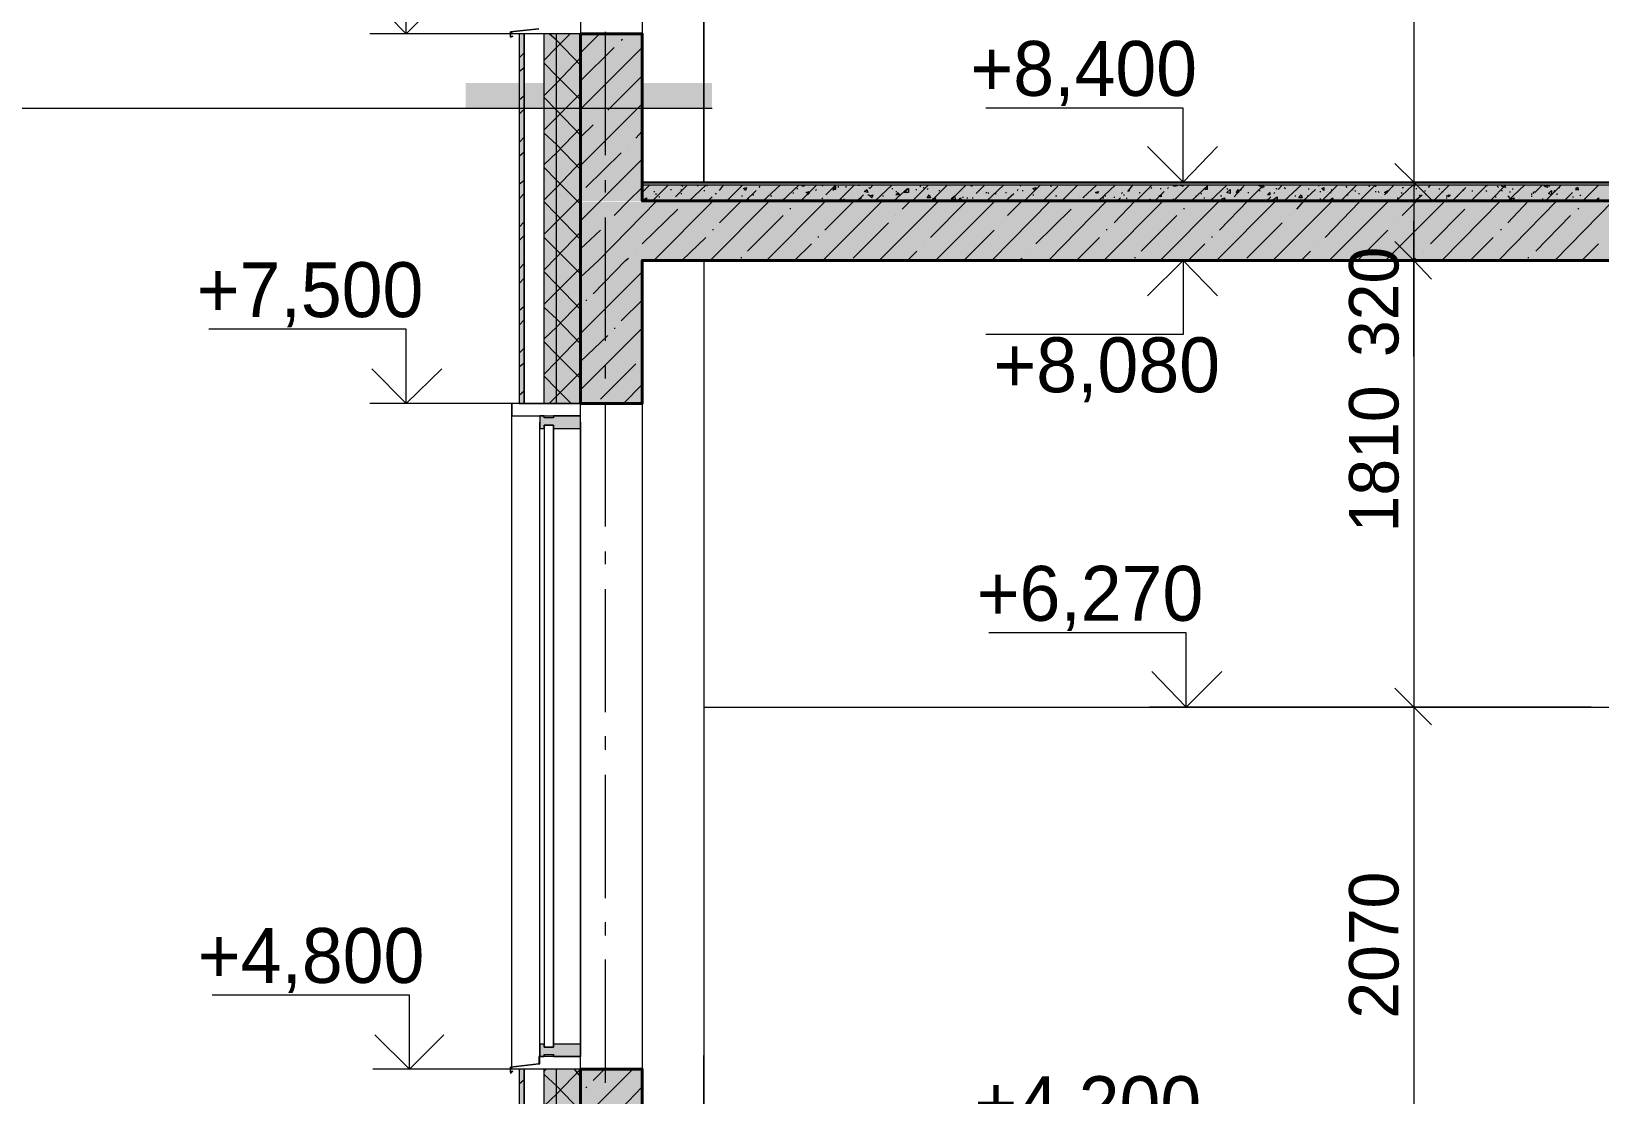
# Model space of a CAD drawing. Header units: millimetres. Extents: x -136833 to 49383, y -8033 to 344618.
# Drawn here: x -105773 to -99415, y 11541 to 15854 of the extents above; entities that cross this region are included whole.
import ezdxf

# ---------------------------------------------------------------- set-up
doc = ezdxf.new("R2010")
doc.units = ezdxf.units.MM
doc.layers.add('PDF _Геометрия', color=7, linetype='Continuous', true_color=0x1d1d1d)
doc.layers.add('PDF _Сплошная заливка', color=7, linetype='Continuous', true_color=0xffffff)
doc.layers.add('PDF _Текст', color=7, linetype='Continuous')

msp = doc.modelspace()

# ---------------------------------------------------------------- hatches: boundary and pattern name
at = {"layer": 'PDF _Сплошная заливка', "transparency": 33554559}
h = msp.add_hatch(color=256, dxfattribs=at)
h.paths.add_polyline_path([(-103775.0957911229, 18543.96904251123), (-103775.0957911229, 20663.2928908367), (-103795.5553173277, 20663.2928908367), (-103795.5553173277, 18543.96904251123)])
h.paths.add_polyline_path([(-103775.0957911229, 7444.859910845268), (-103795.5553173277, 7444.859910845268), (-103795.5553173277, 6894.560831090658), (-103775.0957911229, 6894.560831090658)])
h.paths.add_polyline_path([(-103775.0957911229, 11644.06519635733), (-103795.5553173277, 11644.06519635733), (-103795.5553173277, 10145.5584714871), (-103775.0957911229, 10145.5584714871)])
h.paths.add_polyline_path([(-103775.0957911229, 15843.2704818694), (-103795.5553173277, 15843.2704818694), (-103795.5553173277, 14344.76375699916), (-103775.0957911229, 14344.76375699916)])
h = msp.add_hatch(color=256, dxfattribs=at)
h.paths.add_polyline_path([(-103694.6674640818, 18543.96904251123), (-103643.8706259506, 18543.96904251123), (-103643.8706259506, 20563.1433582262), (-103694.6674640818, 20563.1433582262)])
h.paths.add_polyline_path([(-103643.8706259506, 7444.859910845268), (-103694.6674640818, 7444.859910845268), (-103694.6674640818, 7245.905628164754), (-103643.8706259506, 7245.905628164754)])
h.paths.add_polyline_path([(-103694.6674640818, 10145.5584714871), (-103643.8706259506, 10145.5584714871), (-103643.8706259506, 11644.06519635733), (-103694.6674640818, 11644.06519635733)])
h.paths.add_polyline_path([(-103694.6674640818, 14344.76375699916), (-103643.8706259506, 14344.76375699916), (-103643.8706259506, 15843.2704818694), (-103694.6674640818, 15843.2704818694)])
h = msp.add_hatch(color=256, dxfattribs=at)
h.paths.add_polyline_path([(-103643.8706259506, 18543.96904251123), (-103546.5100195325, 18543.96904251123), (-103546.5100195325, 20563.1433582262), (-103643.8706259506, 20563.1433582262)])
h.paths.add_polyline_path([(-103546.5100195325, 7444.859910845268), (-103643.8706259506, 7444.859910845268), (-103643.8706259506, 7245.905628164754), (-103546.5100195325, 7245.905628164754)])
h.paths.add_polyline_path([(-103643.8706259506, 10145.5584714871), (-103546.5100195325, 10145.5584714871), (-103546.5100195325, 11644.06519635733), (-103643.8706259506, 11644.06519635733)])
h.paths.add_polyline_path([(-103643.8706259506, 14344.76375699916), (-103546.5100195325, 14344.76375699916), (-103546.5100195325, 15843.2704818694), (-103643.8706259506, 15843.2704818694)])
h = msp.add_hatch(color=256, dxfattribs=at)
h.paths.add_polyline_path([(-93497.20220924454, 14924.69432566363), (-93497.20220924454, 15163.32003579076), (-103545.1863834851, 15163.32003579076), (-103545.1863834851, 14924.69432566363)])
h.paths.add_polyline_path([(-5550.943124770041, 14924.69432566363), (-5550.943124770041, 15163.32003579076), (-25450.60446266543, 15163.32003579076), (-25450.60446266543, 14924.69432566363)])
h.paths.add_polyline_path([(-26102.49721868243, 14924.69432566363), (-26102.49721868243, 15163.32003579076), (-26352.24833949412, 15163.32003579076), (-26352.24833949412, 14924.69432566363)])
h.paths.add_polyline_path([(-26398.81210778105, 14924.69432566363), (-26398.81210778105, 15163.32003579076), (-26648.56322859276, 15163.32003579076), (-26648.56322859276, 14924.69432566363)])
for points in [[(-103656.5698354834, 14255.86929026958), (-103656.5698354834, 14243.17008073677), (-103546.5100195325, 14243.17008073677), (-103546.5100195325, 14293.96691886797), (-103656.5698354834, 14293.96691886797), (-103656.5698354834, 14285.50077917944), (-103694.6674640818, 14285.50077917944), (-103694.6674640818, 14293.96691886797), (-103711.5997434589, 14293.96691886797), (-103711.5997434589, 14243.17008073677), (-103694.6674640818, 14243.17008073677), (-103694.6674640818, 14255.86929026958)], [(-103656.5698354834, 11703.32817417706), (-103656.5698354834, 11694.86203448852), (-103546.5100195325, 11694.86203448852), (-103546.5100195325, 11745.65887261972), (-103656.5698354834, 11745.65887261972), (-103656.5698354834, 11732.95966308692), (-103694.6674640818, 11732.95966308692), (-103694.6674640818, 11745.65887261972), (-103711.5997434589, 11745.65887261972), (-103711.5997434589, 11694.86203448852), (-103694.6674640818, 11694.86203448852), (-103694.6674640818, 11703.32817417706)]]:
    msp.add_hatch(color=7, dxfattribs=at).paths.add_polyline_path(points)

# ---------------------------------------------------------------- linework, layer by layer
at = {"layer": 'PDF _Геометрия', "color": 7, "lineweight": 9}
for points in [[(-100168.5202838081, 19483.71054793832), (-100168.5202838081, 19123.8996111757), (-100168.5202838081, 17312.14571782976), (-100168.5202838081, 15242.1745639836), (-100168.5202838081, 14924.69432566363), (-100168.5202838081, 13112.9404323177), (-100168.5202838081, 11042.96927847153), (-100168.5202838081, 10725.48904015156), (-100291.2793092918, 10725.48904015156)], [(-102564.4378156627, 19123.8996111757), (-96947.15413232148, 19123.8996111757), (-96947.15413232148, 17312.14571782976), (-103047.0077779091, 17312.14571782976), (-103047.0077779091, 19123.8996111757), (-103047.0077779091, 15242.1745639836), (-103047.0077779091, 17079.32687639513)], [(-103546.5100195325, 18543.96904251123), (-103296.7588987208, 18543.96904251123), (-103296.7588987208, 15843.2704818694), (-103546.5100195325, 15843.2704818694), (-103825.8926292541, 15843.2704818694), (-103825.8926292541, 15851.73662155793)], [(-103656.5698354834, 17219.01818125591), (-103656.5698354834, 18442.37536624884), (-103546.5100195325, 18442.37536624884), (-103546.5100195325, 17193.61976219032), (-103546.5100195325, 15894.06732000059), (-103546.5100195325, 15843.2704818694)], [(-103411.051784516, 15843.2704818694), (-103838.5918387868, 15843.2704818694), (-104253.4326835249, 15843.2704818694), (-104253.4326835249, 16143.81844081229), (-105053.4828840913, 16143.81844081229)], [(-104101.0421691314, 15843.2704818694), (-104401.5901280743, 15843.2704818694)], [(-103694.6674640818, 14344.76375699916), (-103694.6674640818, 15843.2704818694)], [(-103643.8706259506, 14344.76375699916), (-103643.8706259506, 15843.2704818694)], [(-103444.9163432701, 15352.23437993452), (-103444.9163432701, 15851.73662155793)], [(-121012.1561969748, 12342.52172066125), (-106010.1566688954, 12342.52172066125), (-106010.1566688954, 15542.7225229265), (-103013.1432191549, 15542.7225229265)], [(-100062.6935377014, 15242.1745639836), (-100168.5202838081, 15242.1745639836), (-100291.2793092918, 15242.1745639836), (-100549.496569792, 15242.1745639836), (-101104.0287193909, 15242.1745639836), (-101104.0287193909, 15542.7225229265), (-101904.0789199572, 15542.7225229265)], [(-103444.9163432701, 15199.84386554093), (-103444.9163432701, 15250.64070367213)], [(-93497.20220924454, 15237.94149413933), (-103296.7588987208, 15237.94149413933)], [(-93497.20220924454, 15229.47535445079), (-103296.7588987208, 15229.47535445079)], [(-100951.6382049973, 15242.1745639836), (-101252.1861639402, 15242.1745639836)], [(-103444.9163432701, 14598.74794765514), (-103444.9163432701, 15098.25018927855)], [(-100168.5202838081, 14535.25189999114), (-100168.5202838081, 14975.49116379483), (-100168.5202838081, 15085.55097974575)], [(-103195.1652224584, 14924.69432566363), (-103296.7588987208, 14924.69432566363)], [(-103047.0077779091, 14924.69432566363), (-103047.0077779091, 11042.96927847153), (-103047.0077779091, 11699.09510433279)], [(-100147.3549345867, 14924.69432566363), (-100371.7076363328, 14924.69432566363), (-101104.0287193909, 14924.69432566363), (-101104.0287193909, 14624.14636672073), (-101904.0789199572, 14624.14636672073)], [(-100955.8712748416, 14924.69432566363), (-101256.4192337845, 14924.69432566363)], [(-100062.6935377014, 14924.69432566363), (-100168.5202838081, 14924.69432566363), (-100291.2793092918, 14924.69432566363)], [(-103394.1195051389, 14344.76375699916), (-103863.9902578524, 14344.76375699916), (-104253.4326835249, 14344.76375699916), (-104253.4326835249, 14645.31171594206), (-105053.4828840913, 14645.31171594206)], [(-103444.9163432701, 14446.35743326155), (-103444.9163432701, 14497.15427139274)], [(-104101.0421691314, 14344.76375699916), (-104401.5901280743, 14344.76375699916)], [(-103546.5100195325, 14344.76375699916), (-103296.7588987208, 14344.76375699916), (-103296.7588987208, 11644.06519635733), (-103546.5100195325, 11644.06519635733), (-103825.8926292541, 11644.06519635733), (-103825.8926292541, 11652.53133604586)], [(-103825.8926292541, 11656.76440589013), (-103825.8926292541, 11720.26045355412), (-103825.8926292541, 14268.56849980237), (-103825.8926292541, 14344.76375699916)], [(-103444.9163432701, 13845.26151537575), (-103444.9163432701, 14344.76375699916)], [(-103546.5100195325, 11699.09510433279), (-103546.5100195325, 11720.26045355412), (-103546.5100195325, 14268.56849980237), (-103546.5100195325, 11694.86203448852), (-103656.5698354834, 11694.86203448852), (-103694.6674640818, 11694.86203448852), (-103694.6674640818, 11699.09510433279), (-103694.6674640818, 11694.86203448852), (-103711.5997434589, 11694.86203448852), (-103711.5997434589, 14268.56849980237)], [(-103694.6674640818, 14243.17008073677), (-103694.6674640818, 11745.65887261972)], [(-103656.5698354834, 14243.17008073677), (-103656.5698354834, 11745.65887261972)], [(-103444.9163432701, 13692.87100098216), (-103444.9163432701, 13743.66783911336)], [(-103444.9163432701, 13091.77508309637), (-103444.9163432701, 13591.27732471978)], [(-99448.89841028281, 13112.9404323177), (-100342.076147423, 13112.9404323177), (-101091.3295098581, 13112.9404323177), (-101091.3295098581, 13413.4883912606), (-101891.3797104244, 13413.4883912606)], [(-100938.9389954645, 13112.9404323177), (-101239.4869544074, 13112.9404323177)], [(-100062.6935377014, 13112.9404323177), (-100168.5202838081, 13112.9404323177), (-100291.2793092918, 13112.9404323177)], [(-103444.9163432701, 12939.38456870278), (-103444.9163432701, 12994.41447667825)], [(-103444.9163432701, 12338.28865081699), (-103444.9163432701, 12837.7908924404)], [(-103444.9163432701, 12185.8981364234), (-103444.9163432701, 12240.92804439887)], [(-103444.9163432701, 11589.03528838187), (-103444.9163432701, 12088.53753000528)], [(-103394.1195051389, 11644.06519635733), (-103736.9981625245, 11644.06519635733), (-104240.7334739921, 11644.06519635733), (-104240.7334739921, 11944.61315530023), (-105040.7836745585, 11944.61315530023)], [(-104088.3429595986, 11644.06519635733), (-104388.8909185415, 11644.06519635733)], [(-103711.5997434589, 11665.23054557866), (-103715.8328133031, 11665.23054557866), (-103711.5997434589, 11665.23054557866)], [(-103694.6674640818, 10145.5584714871), (-103694.6674640818, 11644.06519635733)], [(-103643.8706259506, 10145.5584714871), (-103643.8706259506, 11644.06519635733)], [(-103546.5100195325, 11644.06519635733), (-103546.5100195325, 11694.86203448852)]]:
    msp.add_lwpolyline(points, dxfattribs=at)
at = {"layer": 'PDF _Геометрия', "color": 7, "lineweight": 18}
for points in [[(-104113.7413786642, 15987.19485657445), (-104253.4326835249, 15843.2704818694), (-104393.1239883857, 15987.19485657445)], [(-100964.3374145301, 15386.09893868865), (-101104.0287193909, 15242.1745639836), (-101247.9530940959, 15386.09893868865)], [(-100096.5580964555, 15170.21237663107), (-100168.5202838081, 15242.1745639836), (-100244.7155410048, 15318.36982118039)], [(-100096.5580964555, 14848.49906846684), (-100168.5202838081, 14924.69432566363), (-100244.7155410048, 15000.88958286042)], [(-101247.9530940959, 14780.76995095858), (-101104.0287193909, 14924.69432566363), (-100964.3374145301, 14780.76995095858)], [(-104109.5083088199, 14484.45506185995), (-104253.4326835249, 14344.76375699916), (-104393.1239883857, 14484.45506185995)], [(-100947.405135153, 13256.86480702275), (-101091.3295098581, 13112.9404323177), (-101231.0208147189, 13256.86480702275)], [(-100096.5580964555, 13040.97824496518), (-100168.5202838081, 13112.9404323177), (-100244.7155410048, 13189.13568951449)], [(-104101.0421691314, 11783.75650121812), (-104240.7334739921, 11644.06519635733), (-104380.4247788529, 11783.75650121812)]]:
    msp.add_lwpolyline(points, dxfattribs=at)
at = {"layer": 'PDF _Геометрия', "color": 7, "lineweight": 9}
for points in [[(-103715.8328133031, 15864.43583109072), (-103830.1256990983, 15851.73662155793), (-103830.1256990983, 15830.57127233659), (-103821.6595594098, 15834.80434218086), (-103830.1256990983, 15830.57127233659), (-103830.1256990983, 15851.73662155793)], [(-103775.0957911229, 15843.2704818694), (-103796.2611403442, 15843.2704818694), (-103796.2611403442, 14344.76375699916), (-103775.0957911229, 14344.76375699916)], [(-103775.0957911229, 14344.76375699916), (-103694.6674640818, 14344.76375699916), (-103643.8706259506, 14344.76375699916), (-103546.5100195325, 14344.76375699916), (-103546.5100195325, 15843.2704818694), (-103643.8706259506, 15843.2704818694), (-103694.6674640818, 15843.2704818694), (-103775.0957911229, 15843.2704818694)], [(-103296.7588987208, 15165.9793067868), (-93497.20220924454, 15165.9793067868), (-93497.20220924454, 15229.47535445079), (-93497.20220924454, 15237.94149413933), (-93497.20220924454, 15242.1745639836), (-103296.7588987208, 15242.1745639836), (-103296.7588987208, 15237.94149413933), (-103296.7588987208, 15229.47535445079)], [(-96947.15413232148, 13112.9404323177), (-96947.15413232148, 14924.69432566363), (-103047.0077779091, 14924.69432566363), (-103047.0077779091, 13112.9404323177)], [(-103656.5698354834, 11732.95966308692), (-103656.5698354834, 14255.86929026958), (-103694.6674640818, 14255.86929026958), (-103694.6674640818, 11732.95966308692)], [(-103715.8328133031, 11665.23054557866), (-103830.1256990983, 11652.53133604586), (-103830.1256990983, 11627.13291698027), (-103821.6595594098, 11635.5990566688), (-103830.1256990983, 11631.36598682453), (-103830.1256990983, 11652.53133604586)], [(-103775.0957911229, 11644.06519635733), (-103796.2611403442, 11644.06519635733), (-103796.2611403442, 10145.5584714871), (-103775.0957911229, 10145.5584714871)], [(-103775.0957911229, 10145.5584714871), (-103694.6674640818, 10145.5584714871), (-103643.8706259506, 10145.5584714871), (-103546.5100195325, 10145.5584714871), (-103546.5100195325, 11644.06519635733), (-103643.8706259506, 11644.06519635733), (-103694.6674640818, 11644.06519635733), (-103775.0957911229, 11644.06519635733)], [(-103715.8328133031, 11694.86203448852), (-103715.8328133031, 11665.23054557866), (-103711.5997434589, 11665.23054557866), (-103711.5997434589, 11694.86203448852)], [(-103656.5698354834, 11694.86203448852), (-103656.5698354834, 11699.09510433279)]]:
    msp.add_lwpolyline(points, close=True, dxfattribs=at)
at = {"layer": 'PDF _Геометрия', "lineweight": 9}
for points in [[(-103694.6674640818, 15737.44373576274), (-103643.8706259506, 15788.24057389393), (-103588.8407179751, 15843.2704818694)], [(-103546.5100195325, 15716.27838654141), (-103643.8706259506, 15817.8720628038), (-103673.5021148605, 15843.2704818694)], [(-103546.5100195325, 15767.0752246726), (-103470.3147623357, 15843.2704818694)], [(-103546.5100195325, 15538.48945308223), (-103296.7588987208, 15788.24057389393)], [(-103546.5100195325, 15652.78233887742), (-103411.051784516, 15788.24057389393)], [(-103381.4202956061, 15817.8720628038), (-103377.1872257618, 15822.10513264807)], [(-103796.2611403442, 15745.90987545128), (-103775.0957911229, 15767.0752246726)], [(-103796.2611403442, 15690.87996747581), (-103775.0957911229, 15707.81224685288)], [(-103694.6674640818, 15593.51936105769), (-103643.8706259506, 15644.31619918888), (-103546.5100195325, 15745.90987545128)], [(-103546.5100195325, 15576.58708168063), (-103643.8706259506, 15673.94768809875), (-103694.6674640818, 15724.74452622994)], [(-103436.4502035816, 15534.25638323796), (-103296.7588987208, 15673.94768809875)], [(-103796.2611403442, 15576.58708168063), (-103775.0957911229, 15593.51936105769)], [(-103694.6674640818, 15453.8280561969), (-103643.8706259506, 15504.6248943281), (-103546.5100195325, 15601.98550074622)], [(-103546.5100195325, 15432.66270697558), (-103643.8706259506, 15534.25638323796), (-103694.6674640818, 15585.05322136916)], [(-103796.2611403442, 15517.3241038609), (-103775.0957911229, 15538.48945308223)], [(-103546.5100195325, 15309.90368149185), (-103296.7588987208, 15559.65480230356)], [(-103694.6674640818, 15314.13675133612), (-103643.8706259506, 15360.70051962305), (-103546.5100195325, 15462.29419588544)], [(-103546.5100195325, 15424.19656728704), (-103495.7131814013, 15474.99340541824)], [(-103466.0816924914, 15504.6248943281), (-103466.0816924914, 15504.6248943281)], [(-103796.2611403442, 15403.03121806572), (-103775.0957911229, 15424.19656728704)], [(-103546.5100195325, 15292.97140211478), (-103643.8706259506, 15394.56507837718), (-103694.6674640818, 15441.12884666411)], [(-103351.7888066962, 15390.33200853291), (-103351.7888066962, 15390.33200853291)], [(-103322.1573177864, 15419.96349744278), (-103296.7588987208, 15449.59498635264)], [(-103796.2611403442, 15348.00131009025), (-103775.0957911229, 15364.93358946732)], [(-103546.5100195325, 15085.55097974575), (-103466.0816924914, 15165.9793067868), (-103296.7588987208, 15335.30210055745)], [(-103525.3446703112, 15221.00921476226), (-103381.4202956061, 15360.70051962305)], [(-103694.6674640818, 15170.21237663107), (-103643.8706259506, 15221.00921476226), (-103546.5100195325, 15322.60289102466)], [(-103546.5100195325, 15153.28009725401), (-103643.8706259506, 15250.64070367213), (-103694.6674640818, 15301.43754180332)], [(-103796.2611403442, 15233.70842429506), (-103775.0957911229, 15250.64070367213)], [(-103411.051784516, 15106.71632896708), (-103351.7888066962, 15165.9793067868), (-103296.7588987208, 15221.00921476226)], [(-103292.5258288765, 15199.84386554093), (-103296.7588987208, 15199.84386554093), (-103267.1274098109, 15229.47535445079)], [(-103254.4282002781, 15165.9793067868), (-103190.9321526141, 15229.47535445079)], [(-103250.1951304339, 15204.0769353852), (-103245.9620605896, 15204.0769353852)], [(-103182.4660129256, 15212.54307507374), (-103178.2329430813, 15212.54307507374)], [(-103161.3006637043, 15182.91158616387), (-103114.7368954173, 15229.47535445079)], [(-103140.1353144829, 15229.47535445079), (-103131.6691747944, 15225.24228460653), (-103131.6691747944, 15229.47535445079)], [(-103140.1353144829, 15212.54307507374), (-103135.9022446387, 15208.31000522947)], [(-103106.2707557288, 15165.9793067868), (-103038.5416382205, 15229.47535445079)], [(-103072.4061969747, 15225.24228460653), (-103068.1731271304, 15229.47535445079)], [(-103047.0077779091, 15208.31000522947), (-103042.7747080648, 15208.31000522947)], [(-103034.3085683763, 15229.47535445079), (-103034.3085683763, 15225.24228460653)], [(-102983.5117302451, 15208.31000522947), (-102966.579450868, 15229.47535445079)], [(-102953.8802413352, 15165.9793067868), (-102890.3841936712, 15229.47535445079)], [(-102953.8802413352, 15221.00921476226), (-102953.8802413352, 15221.00921476226)], [(-102877.6849841384, 15165.9793067868), (-102835.3542856958, 15208.31000522947)], [(-102822.655076163, 15221.00921476226), (-102818.4220063187, 15225.24228460653)], [(-102805.7227967859, 15165.9793067868), (-102737.9936792776, 15229.47535445079)], [(-102780.3243777203, 15199.84386554093), (-102780.3243777203, 15199.84386554093)], [(-102729.5275395891, 15165.9793067868), (-102661.7984220808, 15229.47535445079)], [(-102682.9637713022, 15195.61079569667), (-102682.9637713022, 15199.84386554093)], [(-102670.2645617694, 15216.776144918), (-102666.0314919251, 15216.776144918)], [(-102653.3322823923, 15165.9793067868), (-102589.8362347283, 15229.47535445079)], [(-102640.6330728595, 15229.47535445079), (-102640.6330728595, 15225.24228460653), (-102649.0992125481, 15225.24228460653), (-102644.8661427038, 15229.47535445079)], [(-102623.7007934825, 15221.00921476226), (-102623.7007934825, 15221.00921476226)], [(-102594.0693045726, 15208.31000522947), (-102589.8362347283, 15212.54307507374)], [(-102568.670885507, 15229.47535445079), (-102564.4378156627, 15225.24228460653)], [(-102551.7386061299, 15191.3777258524), (-102513.6409775315, 15229.47535445079)], [(-102522.1071172201, 15212.54307507374), (-102522.1071172201, 15208.31000522947)], [(-102500.9417679987, 15165.9793067868), (-102437.4457203347, 15229.47535445079)], [(-102500.9417679987, 15221.00921476226), (-102500.9417679987, 15225.24228460653)], [(-102471.3102790889, 15225.24228460653), (-102471.3102790889, 15221.00921476226)], [(-102420.5134409577, 15229.47535445079), (-102416.2803711134, 15229.47535445079)], [(-102407.8142314249, 15229.47535445079), (-102407.8142314249, 15229.47535445079)], [(-102407.8142314249, 15229.47535445079), (-102407.8142314249, 15229.47535445079)], [(-102386.6488822035, 15204.0769353852), (-102386.6488822035, 15204.0769353852)], [(-102378.182742515, 15221.00921476226), (-102373.9496726707, 15216.776144918), (-102361.250463138, 15229.47535445079)], [(-102352.7843234494, 15165.9793067868), (-102285.0552059412, 15229.47535445079)], [(-102285.0552059412, 15216.776144918), (-102280.8221360969, 15216.776144918)], [(-102276.5890662526, 15165.9793067868), (-102221.5591582772, 15216.776144918)], [(-102272.3559964084, 15208.31000522947), (-102272.3559964084, 15208.31000522947)], [(-102268.1229265641, 15204.0769353852), (-102263.8898567198, 15204.0769353852)], [(-102230.0252979657, 15199.84386554093), (-102225.7922281214, 15204.0769353852)], [(-102221.5591582772, 15212.54307507374), (-102221.5591582772, 15212.54307507374)], [(-102200.3938090558, 15165.9793067868), (-102136.8977613918, 15229.47535445079)], [(-102187.694599523, 15212.54307507374), (-102183.4615296788, 15212.54307507374)], [(-102170.762320146, 15225.24228460653), (-102166.5292503017, 15225.24228460653)], [(-102158.0631106132, 15221.00921476226), (-102153.8300407689, 15221.00921476226)], [(-102141.1308312361, 15212.54307507374), (-102136.8977613918, 15216.776144918)], [(-102119.9654820148, 15170.21237663107), (-102060.7025041951, 15229.47535445079)], [(-102094.5670629492, 15208.31000522947), (-102090.3339931049, 15208.31000522947)], [(-102052.2363645065, 15165.9793067868), (-102048.0032946623, 15165.9793067868), (-101984.5072469983, 15229.47535445079)], [(-102048.0032946623, 15225.24228460653), (-102048.0032946623, 15225.24228460653)], [(-101997.2064565311, 15204.0769353852), (-101997.2064565311, 15204.0769353852)], [(-101967.5749676212, 15229.47535445079), (-101959.1088279327, 15225.24228460653), (-101959.1088279327, 15229.47535445079)], [(-101942.1765485556, 15195.61079569667), (-101908.3119898015, 15229.47535445079)], [(-101904.0789199572, 15199.84386554093), (-101899.8458501129, 15199.84386554093)], [(-101899.8458501129, 15165.9793067868), (-101832.1167326047, 15229.47535445079)], [(-101895.6127802687, 15199.84386554093), (-101891.3797104244, 15195.61079569667)], [(-101823.6505929162, 15199.84386554093), (-101819.4175230719, 15199.84386554093)], [(-101789.786034162, 15216.776144918), (-101789.786034162, 15216.776144918)], [(-101777.0868246292, 15208.31000522947), (-101772.853754785, 15212.54307507374)], [(-101777.0868246292, 15204.0769353852), (-101777.0868246292, 15204.0769353852)], [(-101764.3876150964, 15225.24228460653), (-101760.1545452522, 15229.47535445079)], [(-101755.9214754079, 15208.31000522947), (-101751.6884055636, 15208.31000522947)], [(-101747.4553357194, 15165.9793067868), (-101683.9592880554, 15229.47535445079)], [(-101683.9592880554, 15216.776144918), (-101683.9592880554, 15216.776144918)], [(-101671.2600785226, 15165.9793067868), (-101611.9971007028, 15225.24228460653)], [(-101641.6285896127, 15225.24228460653), (-101637.3955197684, 15225.24228460653)], [(-101595.0648213258, 15165.9793067868), (-101531.5687736618, 15229.47535445079)], [(-101595.0648213258, 15229.47535445079), (-101595.0648213258, 15229.47535445079)], [(-101510.4034244404, 15178.6785163196), (-101455.373516465, 15229.47535445079)], [(-101446.9073767764, 15165.9793067868), (-101379.1782592682, 15229.47535445079)], [(-101353.7798402026, 15195.61079569667), (-101349.5467703583, 15199.84386554093)], [(-101328.381421137, 15204.0769353852), (-101307.2160719157, 15229.47535445079)], [(-101324.1483512927, 15208.31000522947), (-101319.9152814485, 15208.31000522947)], [(-101294.5168623829, 15165.9793067868), (-101231.0208147189, 15229.47535445079)], [(-101281.8176528501, 15199.84386554093), (-101277.5845830058, 15199.84386554093)], [(-101239.4869544074, 15212.54307507374), (-101239.4869544074, 15212.54307507374)], [(-101235.2538845631, 15216.776144918), (-101231.0208147189, 15221.00921476226)], [(-101218.3216051861, 15165.9793067868), (-101180.2239765877, 15204.0769353852)], [(-101197.1562559647, 15216.776144918), (-101192.9231861205, 15216.776144918)], [(-101175.9909067434, 15216.776144918), (-101175.9909067434, 15216.776144918)], [(-101167.5247670549, 15216.776144918), (-101163.2916972106, 15221.00921476226)], [(-101146.3594178336, 15170.21237663107), (-101142.1263479893, 15165.9793067868), (-101078.6303003253, 15229.47535445079)], [(-101133.6602083007, 15229.47535445079), (-101133.6602083007, 15225.24228460653), (-101142.1263479893, 15225.24228460653), (-101142.1263479893, 15229.47535445079)], [(-101129.4271384565, 15225.24228460653), (-101125.1940686122, 15229.47535445079)], [(-101116.7279289237, 15229.47535445079), (-101116.7279289237, 15229.47535445079)], [(-101116.7279289237, 15229.47535445079), (-101104.0287193909, 15225.24228460653), (-101104.0287193909, 15229.47535445079)], [(-101070.1641606368, 15161.74623694254), (-101070.1641606368, 15165.9793067868), (-101002.4350431285, 15229.47535445079)], [(-100993.96890344, 15165.9793067868), (-100926.2397859317, 15229.47535445079)], [(-100955.8712748416, 15047.45335114735), (-100841.5783890464, 15165.9793067868), (-100778.0823413824, 15229.47535445079)], [(-100926.2397859317, 15216.776144918), (-100922.0067160874, 15212.54307507374)], [(-100896.6082970219, 15182.91158616387), (-100854.2775985792, 15229.47535445079)], [(-100879.6760176448, 15225.24228460653), (-100879.6760176448, 15225.24228460653)], [(-100871.2098779563, 15208.31000522947), (-100866.976808112, 15212.54307507374)], [(-100841.5783890464, 15199.84386554093), (-100837.3453192021, 15199.84386554093)], [(-100799.2476906037, 15229.47535445079), (-100790.7815509152, 15225.24228460653), (-100786.5484810709, 15229.47535445079)], [(-100795.0146207595, 15208.31000522947), (-100790.7815509152, 15208.31000522947)], [(-100786.5484810709, 15221.00921476226), (-100782.3154112267, 15221.00921476226)], [(-100778.0823413824, 15221.00921476226), (-100773.8492715381, 15225.24228460653)], [(-100735.7516429397, 15195.61079569667), (-100731.5185730955, 15199.84386554093)], [(-100727.2855032512, 15216.776144918), (-100723.0524334069, 15216.776144918)], [(-100718.8193635627, 15212.54307507374), (-100701.8870841856, 15229.47535445079)], [(-100693.4209444971, 15165.9793067868), (-100625.6918269888, 15229.47535445079)], [(-100693.4209444971, 15221.00921476226), (-100689.1878746528, 15216.776144918)], [(-100642.6241063659, 15132.11474803268), (-100612.992617456, 15165.9793067868), (-100617.2256873003, 15165.9793067868), (-100566.4288491691, 15212.54307507374)], [(-100596.0603380789, 15216.776144918), (-100596.0603380789, 15212.54307507374)], [(-100553.7296396363, 15225.24228460653), (-100553.7296396363, 15229.47535445079)], [(-100549.496569792, 15204.0769353852), (-100545.2634999478, 15204.0769353852)], [(-100541.0304301035, 15165.9793067868), (-100477.5343824395, 15229.47535445079)], [(-100507.1658713494, 15199.84386554093), (-100502.9328015051, 15199.84386554093)], [(-100502.9328015051, 15212.54307507374), (-100498.6997316608, 15208.31000522947)], [(-100464.8351729067, 15165.9793067868), (-100401.3391252427, 15229.47535445079)], [(-100443.6698236854, 15229.47535445079), (-100443.6698236854, 15229.47535445079)], [(-100443.6698236854, 15225.24228460653), (-100439.4367538411, 15221.00921476226)], [(-100418.2714046198, 15212.54307507374), (-100414.0383347755, 15212.54307507374)], [(-100405.572195087, 15208.31000522947), (-100405.572195087, 15204.0769353852)], [(-100388.6399157099, 15165.9793067868), (-100325.1438680459, 15229.47535445079)], [(-100350.5422871115, 15225.24228460653), (-100346.3092172672, 15225.24228460653)], [(-100325.1438680459, 15225.24228460653), (-100320.9107982016, 15225.24228460653)], [(-100325.1438680459, 15204.0769353852), (-100320.9107982016, 15204.0769353852)], [(-100312.4446585131, 15204.0769353852), (-100308.2115886688, 15199.84386554093)], [(-100287.0462394475, 15191.3777258524), (-100248.9486108491, 15229.47535445079)], [(-100253.1816806934, 15221.00921476226), (-100253.1816806934, 15221.00921476226)], [(-100240.4824711606, 15165.9793067868), (-100172.7533536523, 15229.47535445079)], [(-100219.3171219393, 15199.84386554093), (-100215.084052095, 15195.61079569667)], [(-100215.084052095, 15221.00921476226), (-100210.8509822507, 15221.00921476226)], [(-100168.5202838081, 15225.24228460653), (-100164.2872139638, 15225.24228460653)], [(-100160.0541441195, 15216.776144918), (-100155.8210742753, 15216.776144918)], [(-100121.9565155211, 15204.0769353852), (-100121.9565155211, 15208.31000522947)], [(-100109.2573059883, 15221.00921476226), (-100100.7911662998, 15229.47535445079)], [(-100088.091956767, 15165.9793067868), (-100024.595909103, 15229.47535445079)], [(-100066.9266075457, 15216.776144918), (-100062.6935377014, 15212.54307507374)], [(-100054.2273980129, 15204.0769353852), (-100049.9943281686, 15204.0769353852)], [(-100011.8966995702, 15165.9793067868), (-99956.86679159474, 15221.00921476226)], [(-99969.56600112755, 15212.54307507374), (-99965.33293128328, 15208.31000522947)], [(-99961.09986143903, 15216.776144918), (-99961.09986143903, 15216.776144918)], [(-99935.70144237342, 15165.9793067868), (-99872.20539470942, 15229.47535445079), (-99872.20539470942, 15225.24228460653)], [(-99931.46837252915, 15208.31000522947), (-99931.46837252915, 15204.0769353852)], [(-99876.43846455369, 15208.31000522947), (-99872.20539470942, 15204.0769353852)], [(-99855.27311533235, 15170.21237663107), (-99796.01013751264, 15229.47535445079)], [(-99829.87469626676, 15225.24228460653), (-99825.6416264225, 15221.00921476226)], [(-99800.24320735689, 15229.47535445079), (-99796.01013751264, 15221.00921476226), (-99812.94241688971, 15225.24228460653), (-99808.70934704543, 15229.47535445079)], [(-99812.94241688971, 15208.31000522947), (-99808.70934704543, 15208.31000522947)], [(-99787.5439978241, 15165.9793067868), (-99719.81488031585, 15229.47535445079)], [(-99779.07785813557, 15204.0769353852), (-99779.07785813557, 15199.84386554093)], [(-99766.37864860278, 15212.54307507374), (-99766.37864860278, 15216.776144918)], [(-99698.64953109452, 15225.24228460653), (-99698.64953109452, 15225.24228460653)], [(-99685.95032156172, 15199.84386554093), (-99681.71725171745, 15195.61079569667)], [(-99681.71725171745, 15204.0769353852), (-99681.71725171745, 15199.84386554093)], [(-99677.48418187318, 15199.84386554093), (-99647.85269296332, 15229.47535445079)], [(-99630.92041358625, 15229.47535445079), (-99626.68734374199, 15221.00921476226), (-99639.38655327479, 15225.24228460653), (-99635.15348343052, 15229.47535445079)], [(-99630.92041358625, 15170.21237663107), (-99635.15348343052, 15165.9793067868), (-99571.65743576652, 15229.47535445079)], [(-99626.68734374199, 15229.47535445079), (-99618.22120405347, 15225.24228460653), (-99618.22120405347, 15229.47535445079)], [(-99601.2889246764, 15204.0769353852), (-99597.05585483211, 15208.31000522947)], [(-99580.12357545506, 15221.00921476226), (-99575.89050561079, 15221.00921476226)], [(-99558.95822623372, 15165.9793067868), (-99525.09366747961, 15199.84386554093)], [(-99512.3944579468, 15212.54307507374), (-99499.695248414, 15212.54307507374), (-99503.92831825826, 15221.00921476226), (-99512.3944579468, 15212.54307507374), (-99508.16138810254, 15216.776144918), (-99508.16138810254, 15221.00921476226)], [(-99495.46217856972, 15229.47535445079), (-99495.46217856972, 15229.47535445079)], [(-99482.76296903694, 15165.9793067868), (-99419.26692137294, 15229.47535445079)], [(-103796.2611403442, 15174.44544647534), (-103775.0957911229, 15195.61079569667)], [(-103694.6674640818, 15030.52107177028), (-103643.8706259506, 15081.31790990148), (-103546.5100195325, 15178.6785163196)], [(-103546.5100195325, 15009.35572254896), (-103643.8706259506, 15110.94939881134), (-103694.6674640818, 15161.74623694254)], [(-103546.5100195325, 14856.96520815537), (-103474.54783218, 14924.69432566363), (-103237.4959209011, 15165.9793067868)], [(-103267.1274098109, 15165.9793067868), (-103262.8943399666, 15165.9793067868)], [(-103250.1951304339, 14924.69432566363), (-103008.9101493107, 15165.9793067868)], [(-103241.7289907453, 15195.61079569667), (-103241.7289907453, 15191.3777258524)], [(-103229.0297812125, 15182.91158616387), (-103224.7967113683, 15182.91158616387)], [(-103178.2329430813, 15165.9793067868), (-103173.9998732371, 15170.21237663107)], [(-103140.1353144829, 15195.61079569667), (-103135.9022446387, 15195.61079569667)], [(-103123.2030351059, 15161.74623694254), (-103123.2030351059, 15165.9793067868)], [(-103030.075498532, 15165.9793067868), (-103013.1432191549, 15182.91158616387)], [(-103021.6093588435, 14924.69432566363), (-102780.3243777203, 15165.9793067868)], [(-103004.6770794664, 15170.21237663107), (-103004.6770794664, 15170.21237663107)], [(-103000.4440096222, 15195.61079569667), (-102996.2109397779, 15195.61079569667)], [(-102983.5117302451, 15077.08484005721), (-102894.6172635155, 15165.9793067868)], [(-102894.6172635155, 15187.14465600813), (-102890.3841936712, 15187.14465600813)], [(-102869.2188444499, 15170.21237663107), (-102864.9857746056, 15174.44544647534)], [(-102848.0534952286, 15191.3777258524), (-102843.8204253843, 15191.3777258524)], [(-102793.0235872531, 14924.69432566363), (-102551.7386061299, 15165.9793067868)], [(-102776.091307876, 15187.14465600813), (-102771.8582380318, 15187.14465600813)], [(-102729.5275395891, 15174.44544647534), (-102729.5275395891, 15174.44544647534)], [(-102695.662980835, 15132.11474803268), (-102695.662980835, 15136.34781787694)], [(-102670.2645617694, 15161.74623694254), (-102666.0314919251, 15165.9793067868)], [(-102627.9338633267, 15195.61079569667), (-102623.7007934825, 15191.3777258524)], [(-102568.670885507, 15174.44544647534), (-102564.4378156627, 15178.6785163196)], [(-102564.4378156627, 14924.69432566363), (-102323.1528345396, 15165.9793067868)], [(-102555.9716759742, 15047.45335114735), (-102437.4457203347, 15165.9793067868)], [(-102500.9417679987, 15165.9793067868), (-102500.9417679987, 15165.9793067868)], [(-102492.4756283102, 15174.44544647534), (-102488.2425584659, 15174.44544647534)], [(-102479.7764187774, 15174.44544647534), (-102479.7764187774, 15170.21237663107)], [(-102445.9118600233, 15182.91158616387), (-102445.9118600233, 15182.91158616387)], [(-102424.7465108019, 15165.9793067868), (-102399.3480917363, 15191.3777258524)], [(-102412.0473012691, 15174.44544647534), (-102407.8142314249, 15178.6785163196)], [(-102382.4158123593, 15191.3777258524), (-102378.182742515, 15191.3777258524), (-102373.9496726707, 15187.14465600813)], [(-102335.8520440724, 14924.69432566363), (-102094.5670629492, 15165.9793067868)], [(-102323.1528345396, 15187.14465600813), (-102318.9197646953, 15187.14465600813)], [(-102242.7245074985, 15132.11474803268), (-102208.8599487444, 15165.9793067868)], [(-102128.4316217033, 15017.82186223749), (-101984.5072469983, 15161.74623694254)], [(-102107.266272482, 14924.69432566363), (-101865.9812913588, 15165.9793067868)], [(-102103.0332026377, 15165.9793067868), (-102103.0332026377, 15165.9793067868)], [(-102090.3339931049, 15165.9793067868), (-102086.1009232606, 15165.9793067868)], [(-102048.0032946623, 15170.21237663107), (-102043.770224818, 15170.21237663107)], [(-101997.2064565311, 15182.91158616387), (-101997.2064565311, 15178.6785163196)], [(-101980.274177154, 15178.6785163196), (-101976.0411073097, 15178.6785163196)], [(-101976.0411073097, 15165.9793067868), (-101967.5749676212, 15170.21237663107)], [(-101959.1088279327, 15178.6785163196), (-101954.8757580884, 15178.6785163196)], [(-101954.8757580884, 15182.91158616387), (-101954.8757580884, 15182.91158616387)], [(-101878.6805008916, 14924.69432566363), (-101641.6285896127, 15165.9793067868)], [(-101878.6805008916, 15165.9793067868), (-101874.4474310473, 15165.9793067868)], [(-101874.4474310473, 15165.9793067868), (-101874.4474310473, 15165.9793067868)], [(-101865.9812913588, 15195.61079569667), (-101861.7482215145, 15195.61079569667)], [(-101865.9812913588, 15191.3777258524), (-101865.9812913588, 15191.3777258524)], [(-101823.6505929162, 15165.9793067868), (-101789.786034162, 15195.61079569667)], [(-101815.1844532276, 15106.71632896708), (-101755.9214754079, 15165.9793067868)], [(-101806.7183135391, 15195.61079569667), (-101806.7183135391, 15195.61079569667)], [(-101713.5907769652, 15191.3777258524), (-101709.357707121, 15191.3777258524)], [(-101650.0947293012, 14924.69432566363), (-101413.0428180223, 15165.9793067868)], [(-101620.4632403914, 15187.14465600813), (-101616.2301705471, 15187.14465600813)], [(-101595.0648213258, 15170.21237663107), (-101595.0648213258, 15170.21237663107)], [(-101578.1325419487, 15165.9793067868), (-101573.8994721044, 15170.21237663107)], [(-101527.3357038175, 15161.74623694254), (-101527.3357038175, 15165.9793067868)], [(-101523.1026339732, 15182.91158616387), (-101523.1026339732, 15182.91158616387)], [(-101523.1026339732, 15165.9793067868), (-101523.1026339732, 15165.9793067868)], [(-101506.1703545962, 15178.6785163196), (-101506.1703545962, 15182.91158616387)], [(-101489.2380752191, 15165.9793067868), (-101485.0050053748, 15165.9793067868)], [(-101463.8396561535, 15182.91158616387), (-101463.8396561535, 15182.91158616387)], [(-101429.9750973994, 15178.6785163196), (-101425.7420275551, 15178.6785163196)], [(-101425.7420275551, 14924.69432566363), (-101184.457046432, 15165.9793067868)], [(-101421.5089577108, 15187.14465600813), (-101417.2758878666, 15187.14465600813)], [(-101413.0428180223, 15195.61079569667), (-101413.0428180223, 15195.61079569667)], [(-101383.4113291125, 15182.91158616387), (-101383.4113291125, 15178.6785163196)], [(-101383.4113291125, 15077.08484005721), (-101298.7499322271, 15165.9793067868)], [(-101370.7121195797, 15165.9793067868), (-101358.0129100469, 15178.6785163196)], [(-101345.3137005141, 15191.3777258524), (-101341.0806306698, 15191.3777258524)], [(-101332.6144909813, 15178.6785163196), (-101332.6144909813, 15174.44544647534)], [(-101239.4869544074, 15174.44544647534), (-101235.2538845631, 15170.21237663107)], [(-101197.1562559647, 14924.69432566363), (-100955.8712748416, 15165.9793067868)], [(-101142.1263479893, 15170.21237663107), (-101142.1263479893, 15174.44544647534)], [(-101133.6602083007, 15178.6785163196), (-101129.4271384565, 15178.6785163196)], [(-101099.7956495466, 15132.11474803268), (-101099.7956495466, 15136.34781787694)], [(-101061.6980209482, 15170.21237663107), (-101061.6980209482, 15170.21237663107)], [(-101053.2318812597, 15182.91158616387), (-101048.9988114154, 15187.14465600813)], [(-101048.9988114154, 15165.9793067868), (-101048.9988114154, 15165.9793067868)], [(-101032.0665320384, 15195.61079569667), (-101027.8334621941, 15195.61079569667)], [(-101019.3673225056, 15178.6785163196), (-101015.1342526613, 15178.6785163196)], [(-100968.5704843744, 14924.69432566363), (-100727.2855032512, 15165.9793067868)], [(-100960.1043446858, 15195.61079569667), (-100960.1043446858, 15195.61079569667)], [(-100951.6382049973, 15187.14465600813), (-100947.405135153, 15187.14465600813)], [(-100913.5405763989, 15170.21237663107), (-100909.3075065546, 15170.21237663107)], [(-100778.0823413824, 15165.9793067868), (-100778.0823413824, 15165.9793067868)], [(-100765.3831318496, 15165.9793067868), (-100748.4508524725, 15182.91158616387)], [(-100756.9169921611, 15170.21237663107), (-100752.6839223168, 15170.21237663107)], [(-100739.984712784, 14924.69432566363), (-100498.6997316608, 15165.9793067868)], [(-100689.1878746528, 15174.44544647534), (-100689.1878746528, 15174.44544647534)], [(-100651.0902460544, 15187.14465600813), (-100646.8571762101, 15187.14465600813)], [(-100600.2934079232, 15187.14465600813), (-100596.0603380789, 15187.14465600813)], [(-100549.496569792, 15174.44544647534), (-100545.2634999478, 15174.44544647534)], [(-100528.3312205707, 15017.82186223749), (-100388.6399157099, 15161.74623694254)], [(-100511.3989411936, 14924.69432566363), (-100270.1139600704, 15165.9793067868)], [(-100439.4367538411, 15191.3777258524), (-100435.2036839968, 15191.3777258524)], [(-100392.8729855542, 15195.61079569667), (-100388.6399157099, 15195.61079569667)], [(-100371.7076363328, 15165.9793067868), (-100371.7076363328, 15165.9793067868)], [(-100371.7076363328, 15165.9793067868), (-100371.7076363328, 15165.9793067868)], [(-100329.3769378902, 15165.9793067868), (-100325.1438680459, 15165.9793067868)], [(-100312.4446585131, 15165.9793067868), (-100312.4446585131, 15165.9793067868)], [(-100299.7454489803, 15178.6785163196), (-100299.7454489803, 15178.6785163196)], [(-100282.8131696033, 14924.69432566363), (-100041.5281884801, 15165.9793067868)], [(-100236.2494013163, 15178.6785163196), (-100232.0163314721, 15178.6785163196)], [(-100215.084052095, 15106.71632896708), (-100155.8210742753, 15165.9793067868)], [(-100164.2872139638, 15165.9793067868), (-100134.6557250539, 15191.3777258524)], [(-100147.3549345867, 15187.14465600813), (-100143.1218647425, 15191.3777258524)], [(-100147.3549345867, 15165.9793067868), (-100147.3549345867, 15165.9793067868)], [(-100138.8887948982, 15170.21237663107), (-100138.8887948982, 15170.21237663107)], [(-100121.9565155211, 15195.61079569667), (-100117.7234456769, 15191.3777258524)], [(-100054.2273980129, 14924.69432566363), (-99817.17548673396, 15165.9793067868)], [(-100037.2951186358, 15187.14465600813), (-100033.0620487915, 15187.14465600813)], [(-100037.2951186358, 15178.6785163196), (-100033.0620487915, 15178.6785163196)], [(-100028.8289789473, 15191.3777258524), (-100024.595909103, 15187.14465600813)], [(-99990.73135034888, 15182.91158616387), (-99990.73135034888, 15187.14465600813)], [(-99931.46837252915, 15187.14465600813), (-99931.46837252915, 15187.14465600813)], [(-99931.46837252915, 15161.74623694254), (-99927.23530268489, 15165.9793067868)], [(-99923.00223284062, 15195.61079569667), (-99923.00223284062, 15195.61079569667)], [(-99889.1376740865, 15165.9793067868), (-99889.1376740865, 15165.9793067868)], [(-99876.43846455369, 15165.9793067868), (-99872.20539470942, 15170.21237663107)], [(-99838.34083595529, 15182.91158616387), (-99834.10776611103, 15182.91158616387)], [(-99825.6416264225, 14924.69432566363), (-99588.5897151436, 15165.9793067868)], [(-99787.5439978241, 15187.14465600813), (-99783.31092797984, 15182.91158616387)], [(-99787.5439978241, 15077.08484005721), (-99702.88260093878, 15165.9793067868)], [(-99783.31092797984, 15178.6785163196), (-99779.07785813557, 15182.91158616387)], [(-99740.98022953718, 15178.6785163196), (-99740.98022953718, 15178.6785163196)], [(-99711.34874062732, 15165.9793067868), (-99702.88260093878, 15170.21237663107)], [(-99690.18339140598, 15191.3777258524), (-99690.18339140598, 15195.61079569667)], [(-99690.18339140598, 15182.91158616387), (-99690.18339140598, 15187.14465600813)], [(-99647.85269296332, 15174.44544647534), (-99643.61962311906, 15174.44544647534)], [(-99597.05585483211, 14924.69432566363), (-99360.00394355322, 15165.9793067868)], [(-99588.5897151436, 15195.61079569667), (-99588.5897151436, 15191.3777258524)], [(-99588.5897151436, 15174.44544647534), (-99588.5897151436, 15174.44544647534)], [(-99554.72515638947, 15170.21237663107), (-99550.49208654519, 15170.21237663107)], [(-99525.09366747961, 15182.91158616387), (-99520.86059763533, 15182.91158616387)], [(-99503.92831825826, 15132.11474803268), (-99499.695248414, 15136.34781787694)], [(-99495.46217856972, 15191.3777258524), (-99491.22910872547, 15187.14465600813)], [(-99474.2968293484, 15161.74623694254), (-99474.2968293484, 15165.9793067868)], [(-99457.36454997133, 15165.9793067868), (-99453.13148012708, 15165.9793067868)], [(-99423.4999912172, 15165.9793067868), (-99431.96613090574, 15165.9793067868), (-99419.26692137294, 15178.6785163196), (-99419.26692137294, 15165.9793067868)], [(-99419.26692137294, 15170.21237663107), (-99419.26692137294, 15174.44544647534)], [(-103796.2611403442, 15060.15256068016), (-103775.0957911229, 15081.31790990148)], [(-103436.4502035816, 15077.08484005721), (-103436.4502035816, 15077.08484005721)], [(-103296.7588987208, 14992.42344317189), (-103152.8345240157, 15132.11474803268)], [(-102869.2188444499, 14962.79195426203), (-102725.2944697448, 15106.71632896708)], [(-102441.678790179, 14933.16046535216), (-102297.754415474, 15077.08484005721)], [(-102268.1229265641, 15106.71632896708), (-102268.1229265641, 15106.71632896708)], [(-101840.5828722932, 15077.08484005721), (-101840.5828722932, 15077.08484005721)], [(-101700.8915674324, 14992.42344317189), (-101556.9671927274, 15132.11474803268)], [(-101273.3515131615, 14962.79195426203), (-101129.4271384565, 15106.71632896708)], [(-100845.8114588906, 14933.16046535216), (-100701.8870841856, 15077.08484005721)], [(-100672.2555952757, 15106.71632896708), (-100672.2555952757, 15106.71632896708)], [(-100244.7155410048, 15077.08484005721), (-100244.7155410048, 15077.08484005721)], [(-100100.7911662998, 14992.42344317189), (-99961.09986143903, 15132.11474803268)], [(-99673.25111202891, 14962.79195426203), (-99533.55980716813, 15106.71632896708)], [(-103796.2611403442, 15005.12265270469), (-103775.0957911229, 15026.28800192602)], [(-103694.6674640818, 14886.59669706523), (-103643.8706259506, 14937.39353519643), (-103546.5100195325, 15038.98721145882)], [(-103546.5100195325, 14869.66441768817), (-103643.8706259506, 14967.02502410629), (-103694.6674640818, 15017.82186223749)], [(-103546.5100195325, 14971.25809395056), (-103466.0816924914, 15047.45335114735)], [(-103135.9022446387, 14924.69432566363), (-103038.5416382205, 15017.82186223749)], [(-103008.9101493107, 15047.45335114735), (-103008.9101493107, 15051.68642099162)], [(-102581.3700950398, 15017.82186223749), (-102581.3700950398, 15022.05493208176)], [(-101992.9733866868, 14924.69432566363), (-101870.2143612031, 15047.45335114735)], [(-101535.801843506, 14924.69432566363), (-101442.6743069322, 15017.82186223749)], [(-101413.0428180223, 15047.45335114735), (-101413.0428180223, 15051.68642099162)], [(-100985.5027637514, 15017.82186223749), (-100985.5027637514, 15022.05493208176)], [(-100397.1060553984, 14924.69432566363), (-100274.3470299147, 15047.45335114735)], [(-99939.93451221769, 14924.69432566363), (-99846.80697564382, 15017.82186223749)], [(-99817.17548673396, 15047.45335114735), (-99812.94241688971, 15051.68642099162)], [(-103322.1573177864, 14962.79195426203), (-103322.1573177864, 14962.79195426203)], [(-102678.7307014579, 14924.69432566363), (-102611.0015839497, 14992.42344317189)], [(-102221.5591582772, 14924.69432566363), (-102183.4615296788, 14962.79195426203)], [(-102153.8300407689, 14992.42344317189), (-102153.8300407689, 14992.42344317189)], [(-101726.289986498, 14962.79195426203), (-101726.289986498, 14962.79195426203)], [(-101082.8633701696, 14924.69432566363), (-101015.1342526613, 14992.42344317189)], [(-100625.6918269888, 14924.69432566363), (-100587.5941983904, 14962.79195426203)], [(-100557.9627094805, 14992.42344317189), (-100557.9627094805, 14992.42344317189)], [(-100130.4226552097, 14962.79195426203), (-100130.4226552097, 14962.79195426203)], [(-99486.9960388812, 14924.69432566363), (-99419.26692137294, 14992.42344317189)], [(-103796.2611403442, 14890.8297669095), (-103775.0957911229, 14911.99511613083)], [(-103694.6674640818, 14746.90539220445), (-103643.8706259506, 14797.70223033564), (-103546.5100195325, 14895.06283675377)], [(-103495.7131814013, 14789.23609064711), (-103364.488016229, 14924.69432566363), (-103351.7888066962, 14933.16046535216)], [(-102894.6172635155, 14933.16046535216), (-102894.6172635155, 14937.39353519643)], [(-101764.3876150964, 14924.69432566363), (-101755.9214754079, 14933.16046535216)], [(-101298.7499322271, 14933.16046535216), (-101298.7499322271, 14937.39353519643)], [(-100168.5202838081, 14924.69432566363), (-100160.0541441195, 14933.16046535216)], [(-99702.88260093878, 14933.16046535216), (-99702.88260093878, 14937.39353519643)], [(-103796.2611403442, 14831.56678908978), (-103775.0957911229, 14852.7321383111)], [(-103546.5100195325, 14725.74004298312), (-103643.8706259506, 14827.33371924551), (-103694.6674640818, 14878.1305573767)], [(-103546.5100195325, 14628.379436565), (-103296.7588987208, 14878.1305573767)], [(-103694.6674640818, 14607.21408734366), (-103643.8706259506, 14653.77785563059), (-103546.5100195325, 14755.37153189299)], [(-103525.3446703112, 14763.83767158151), (-103521.1116004669, 14763.83767158151)], [(-103381.4202956061, 14679.1762746962), (-103296.7588987208, 14763.83767158151)], [(-103796.2611403442, 14721.50697313885), (-103775.0957911229, 14738.43925251592)], [(-103546.5100195325, 14586.04873812234), (-103643.8706259506, 14687.64241438472), (-103694.6674640818, 14734.20618267165)], [(-103796.2611403442, 14662.24399531913), (-103775.0957911229, 14683.40934454045)], [(-103546.5100195325, 14399.79366497462), (-103296.7588987208, 14649.54478578633)], [(-103411.051784516, 14649.54478578633), (-103406.8187146717, 14649.54478578633)], [(-103796.2611403442, 14547.95110952394), (-103775.0957911229, 14569.11645874527)], [(-103694.6674640818, 14463.28971263861), (-103643.8706259506, 14514.08655076981), (-103546.5100195325, 14615.6802270322)], [(-103546.5100195325, 14446.35743326155), (-103643.8706259506, 14543.71803967967), (-103694.6674640818, 14594.51487781087)], [(-103546.5100195325, 14514.08655076981), (-103436.4502035816, 14619.91329687646)], [(-103796.2611403442, 14492.92120154847), (-103775.0957911229, 14509.85348092554)], [(-103466.0816924914, 14361.69603637623), (-103322.1573177864, 14505.62041108128)], [(-103296.7588987208, 14535.25189999114), (-103296.7588987208, 14535.25189999114)], [(-103584.6076481309, 14344.76375699916), (-103643.8706259506, 14404.02673481889), (-103694.6674640818, 14454.82357295008)], [(-103673.5021148605, 14344.76375699916), (-103643.8706259506, 14374.39524590903), (-103546.5100195325, 14471.75585232715)], [(-103796.2611403442, 14378.62831575329), (-103775.0957911229, 14395.56059513036)], [(-103372.9541559176, 14344.76375699916), (-103296.7588987208, 14420.95901419595)], [(-103796.2611403442, 11639.83212651306), (-103792.0280704999, 11644.06519635733)], [(-103694.6674640818, 11495.90775180801), (-103643.8706259506, 11542.47152009494), (-103546.5100195325, 11644.06519635733)], [(-103694.6674640818, 11635.5990566688), (-103686.2013243933, 11644.06519635733)], [(-103546.5100195325, 11614.43370744746), (-103571.9084385981, 11644.06519635733)], [(-103546.5100195325, 11432.41170414402), (-103334.8565273192, 11644.06519635733)], [(-103495.7131814013, 11597.50142807041), (-103449.1494131144, 11644.06519635733)], [(-103796.2611403442, 11584.8022185376), (-103775.0957911229, 11601.73449791467)], [(-103546.5100195325, 11474.74240258669), (-103643.8706259506, 11576.33607884907), (-103694.6674640818, 11622.899847136)], [(-103525.3446703112, 11567.86993916054), (-103521.1116004669, 11572.1030090048)], [(-103381.4202956061, 11483.20854227522), (-103296.7588987208, 11572.1030090048)]]:
    msp.add_lwpolyline(points, dxfattribs=at)
at = {"layer": 'PDF _Геометрия', "color": 7, "lineweight": 40}
for points in [[(-93746.95333005625, 14924.69432566363), (-93746.95333005625, 14514.08655076981), (-93497.20220924454, 14514.08655076981), (-93497.20220924454, 14924.69432566363), (-93497.20220924454, 15165.9793067868), (-103296.7588987208, 15165.9793067868), (-103296.7588987208, 15843.2704818694), (-103546.5100195325, 15843.2704818694), (-103546.5100195325, 15165.9793067868), (-103546.5100195325, 14924.69432566363), (-103546.5100195325, 14344.76375699916), (-103296.7588987208, 14344.76375699916), (-103296.7588987208, 14924.69432566363), (-96045.51025549279, 14924.69432566363), (-96045.51025549279, 14514.08655076981), (-95546.00801386937, 14514.08655076981), (-95546.00801386937, 14924.69432566363)], [(-103296.7588987208, 10725.48904015156), (-96045.51025549279, 10725.48904015156), (-96045.51025549279, 10314.88126525774), (-95546.00801386937, 10314.88126525774), (-95546.00801386937, 10725.48904015156), (-93746.95333005625, 10725.48904015156), (-93746.95333005625, 10314.88126525774), (-93497.20220924454, 10314.88126525774), (-93497.20220924454, 10725.48904015156), (-93497.20220924454, 10962.54095143047), (-103296.7588987208, 10962.54095143047), (-103296.7588987208, 11644.06519635733), (-103546.5100195325, 11644.06519635733), (-103546.5100195325, 10962.54095143047), (-103546.5100195325, 10725.48904015156), (-103546.5100195325, 10145.5584714871), (-103296.7588987208, 10145.5584714871)]]:
    msp.add_lwpolyline(points, close=True, dxfattribs=at)
at = {"layer": 'PDF _Геометрия', "lineweight": 9}
for points in [[(-102873.4519142942, 15221.00921476226), (-102877.6849841384, 15208.31000522947), (-102886.151123827, 15216.776144918)], [(-102619.4677236382, 15204.0769353852), (-102619.4677236382, 15195.61079569667), (-102632.166933171, 15199.84386554093)], [(-102513.6409775315, 15225.24228460653), (-102513.6409775315, 15212.54307507374), (-102522.1071172201, 15212.54307507374)], [(-102386.6488822035, 15212.54307507374), (-102382.4158123593, 15199.84386554093), (-102395.1150218921, 15204.0769353852)], [(-102259.6567868756, 15199.84386554093), (-102255.4237170313, 15191.3777258524), (-102268.1229265641, 15191.3777258524)], [(-102217.3260884329, 15199.84386554093), (-102234.25836781, 15199.84386554093), (-102217.3260884329, 15216.776144918)], [(-101700.8915674324, 15221.00921476226), (-101705.1246372767, 15208.31000522947), (-101713.5907769652, 15216.776144918)], [(-101446.9073767764, 15204.0769353852), (-101451.1404466207, 15195.61079569667), (-101459.6065863093, 15199.84386554093)], [(-101006.6681129728, 15225.24228460653), (-101006.6681129728, 15212.54307507374), (-101015.1342526613, 15212.54307507374)], [(-100913.5405763989, 15195.61079569667), (-100926.2397859317, 15199.84386554093), (-100913.5405763989, 15212.54307507374)], [(-100879.6760176448, 15212.54307507374), (-100879.6760176448, 15199.84386554093), (-100888.1421573333, 15199.84386554093)], [(-100752.6839223168, 15199.84386554093), (-100752.6839223168, 15191.3777258524), (-100761.1500620053, 15191.3777258524)], [(-100532.564290415, 15221.00921476226), (-100532.564290415, 15208.31000522947), (-100541.0304301035, 15216.776144918)], [(-100274.3470299147, 15208.31000522947), (-100278.580099759, 15195.61079569667), (-100287.0462394475, 15199.84386554093)], [(-99609.75506436493, 15191.3777258524), (-99622.45427389772, 15195.61079569667), (-99609.75506436493, 15208.31000522947)], [(-103279.8266193437, 15178.6785163196), (-103279.8266193437, 15165.9793067868), (-103292.5258288765, 15170.21237663107)], [(-102361.250463138, 15191.3777258524), (-102365.4835329822, 15178.6785163196), (-102373.9496726707, 15187.14465600813)], [(-102132.6646915476, 15191.3777258524), (-102128.4316217033, 15178.6785163196), (-102141.1308312361, 15178.6785163196)], [(-102107.266272482, 15178.6785163196), (-102111.4993423262, 15165.9793067868), (-102119.9654820148, 15174.44544647534)], [(-102026.8379454409, 15170.21237663107), (-102043.770224818, 15174.44544647534), (-102031.0710152852, 15187.14465600813)], [(-102005.6725962196, 15178.6785163196), (-102001.4395263753, 15165.9793067868), (-102014.1387359081, 15170.21237663107)], [(-101192.9231861205, 15191.3777258524), (-101192.9231861205, 15182.91158616387), (-101201.389325809, 15187.14465600813)], [(-100934.7059256202, 15178.6785163196), (-100938.9389954645, 15165.9793067868), (-100947.405135153, 15174.44544647534)], [(-100723.0524334069, 15165.9793067868), (-100739.984712784, 15170.21237663107), (-100723.0524334069, 15182.91158616387)], [(-100625.6918269888, 15191.3777258524), (-100621.4587571445, 15178.6785163196), (-100634.1579666773, 15178.6785163196)], [(-100498.6997316608, 15178.6785163196), (-100494.4666618166, 15165.9793067868), (-100507.1658713494, 15170.21237663107)], [(-100020.3628392587, 15191.3777258524), (-100024.595909103, 15182.91158616387), (-100033.0620487915, 15187.14465600813)], [(-99762.1455787585, 15178.6785163196), (-99766.37864860278, 15165.9793067868), (-99774.8447882913, 15174.44544647534)]]:
    msp.add_lwpolyline(points, close=True, dxfattribs=at)
at = {"layer": 'PDF _Геометрия', "color": 7, "lineweight": 20}
for points in [[(-103825.8926292541, 14344.76375699916), (-103825.8926292541, 14293.96691886797), (-103546.5100195325, 14293.96691886797), (-103546.5100195325, 14344.76375699916)], [(-103694.6674640818, 14285.50077917944), (-103694.6674640818, 14293.96691886797), (-103711.5997434589, 14293.96691886797), (-103711.5997434589, 14243.17008073677), (-103694.6674640818, 14243.17008073677), (-103694.6674640818, 14255.86929026958), (-103656.5698354834, 14255.86929026958), (-103656.5698354834, 14243.17008073677), (-103546.5100195325, 14243.17008073677), (-103546.5100195325, 14293.96691886797), (-103656.5698354834, 14293.96691886797), (-103656.5698354834, 14285.50077917944)], [(-103694.6674640818, 11732.95966308692), (-103694.6674640818, 11745.65887261972), (-103711.5997434589, 11745.65887261972), (-103711.5997434589, 11694.86203448852), (-103694.6674640818, 11694.86203448852), (-103694.6674640818, 11703.32817417706), (-103656.5698354834, 11703.32817417706), (-103656.5698354834, 11694.86203448852), (-103546.5100195325, 11694.86203448852), (-103546.5100195325, 11745.65887261972), (-103656.5698354834, 11745.65887261972), (-103656.5698354834, 11732.95966308692)]]:
    msp.add_lwpolyline(points, close=True, dxfattribs=at)
at = {"layer": 'PDF _Сплошная заливка', "lineweight": 5, "transparency": 33554559}
for points in [[(-103546.5100195325, 15843.2704818694), (-103546.5100195325, 15165.9793067868), (-103296.7588987208, 15843.2704818694), (-103296.7588987208, 15165.9793067868)], [(-103296.7588987208, 15229.47535445079), (-103296.7588987208, 15165.9793067868), (-93497.20220924454, 15229.47535445079), (-93497.20220924454, 15165.9793067868)], [(-103546.5100195325, 14924.69432566363), (-103546.5100195325, 14344.76375699916), (-103296.7588987208, 14924.69432566363), (-103296.7588987208, 14344.76375699916)], [(-103546.5100195325, 11644.06519635733), (-103546.5100195325, 10962.54095143047), (-103296.7588987208, 11644.06519635733), (-103296.7588987208, 10962.54095143047)]]:
    msp.add_solid(points, dxfattribs=at)
at = {"layer": 'PDF _Сплошная заливка', "color": 7, "lineweight": 9, "transparency": 33554559}
msp.add_solid([(-104012.1477024018, 15644.31619918888), (-104012.1477024018, 15542.7225229265), (-103013.1432191549, 15644.31619918888), (-103013.1432191549, 15542.7225229265)], dxfattribs=at)

# ---------------------------------------------------------------- texts
at = {"layer": 'PDF _Текст', "attachment_point": 4, "style": ''}
for s, insert, char_height in [('+8,400', (-101966.3175348699, 15682.79708639983), 222.6982147375235), ('+7,500', (-105103.147171491, 14785.34752292649), 222.6982147375235), ('+8,080', (-101873.1856920195, 14480.55357530969), 222.6982147375235), ('Минераловатный утеплитель (наружный слой) ТЕХНОВЕНТ ОПТИМА (или аналог)', (-120910.0683754788, 14163.55563996282), 280.2619680032936), ('+6,270', (-101940.916962666, 13553.47252292648), 222.6982147375235), ('Минераловатный утеплитель (внутренний слой) ТЕХНОВЕНТ Н ПРОФ (или аналог)', (-120910.0683754788, 13363.4666829076), 280.2619680032936), ('+4,800', (-105098.9141016467, 12084.54130537102), 222.6982147375235), ('+4,200', (-101949.3831023546, 11483.41954982594), 222.6982147375235)]:
    msp.add_mtext(s, dxfattribs=dict(at, insert=insert, char_height=char_height))
at = {"layer": 'PDF _Текст', "char_height": 200.4231529793928, "attachment_point": 4, "rotation": 90, "style": ''}
for s, insert in [('320', (-100329.3101906037, 14532.77148470091)), ('1810', (-100329.3101906037, 13821.58991320491)), ('2070', (-100329.3101906037, 11848.8975465225))]:
    msp.add_mtext(s, dxfattribs=dict(at, insert=insert))

doc.saveas('drawing.dxf')
